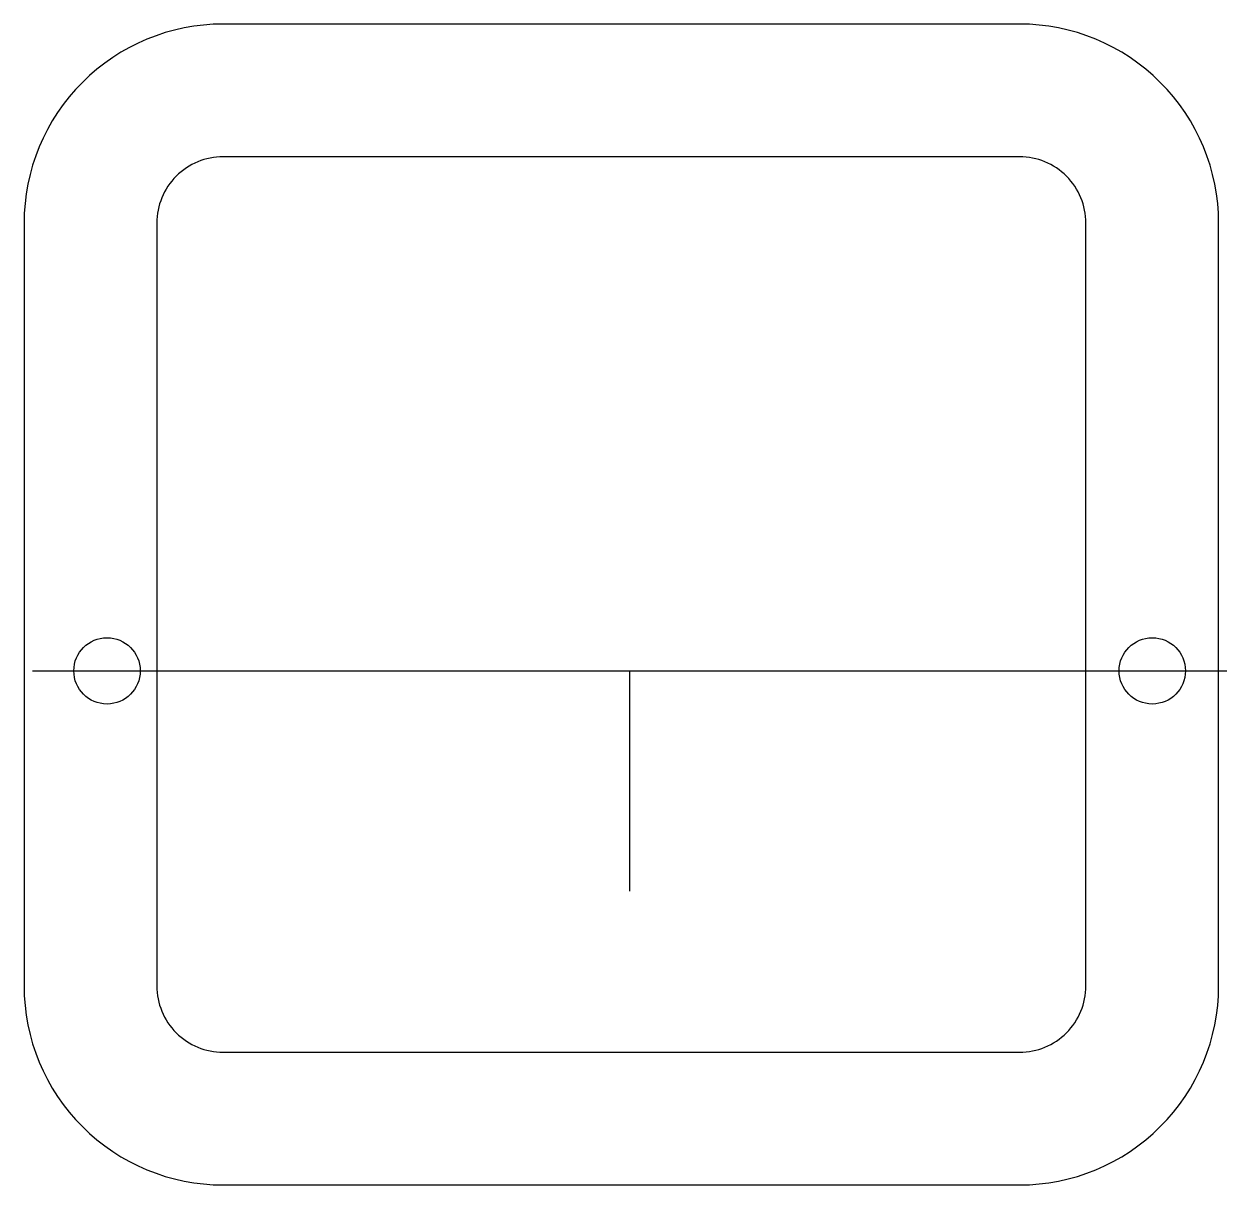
# Model space of a CAD drawing. Header units: inches. Extents: x 0 to 9.06, y 0 to 8.75.
import ezdxf

# ---------------------------------------------------------------- set-up
doc = ezdxf.new("R2010")
doc.units = ezdxf.units.IN
doc.layers.get('0').update_dxf_attribs({"linetype": 'CONTINUOUS'})

msp = doc.modelspace()

# ---------------------------------------------------------------- linework, layer by layer
for p, q in [((0.0625, 3.875), (9.0625, 3.875)), ((4.5625, 3.875), (4.5625, 2.2131))]:
    msp.add_line(p, q)
for points in [[(1.5, 0), (7.5, 0, 0.414214), (9, 1.5), (9, 7.25, 0.414214), (7.5, 8.75), (1.5, 8.75, 0.414214), (0, 7.25), (0, 1.5, 0.414214)], [(1, 7.25), (1, 1.5, 0.414214), (1.5, 1), (7.5, 1, 0.414214), (8, 1.5), (8, 7.25, 0.414214), (7.5, 7.75), (1.5, 7.75, 0.414214)]]:
    msp.add_lwpolyline(points, format="xyb", close=True)
for centre in [(0.625, 3.875), (8.5, 3.875)]:
    msp.add_circle(centre, 0.25)

doc.saveas('drawing.dxf')
